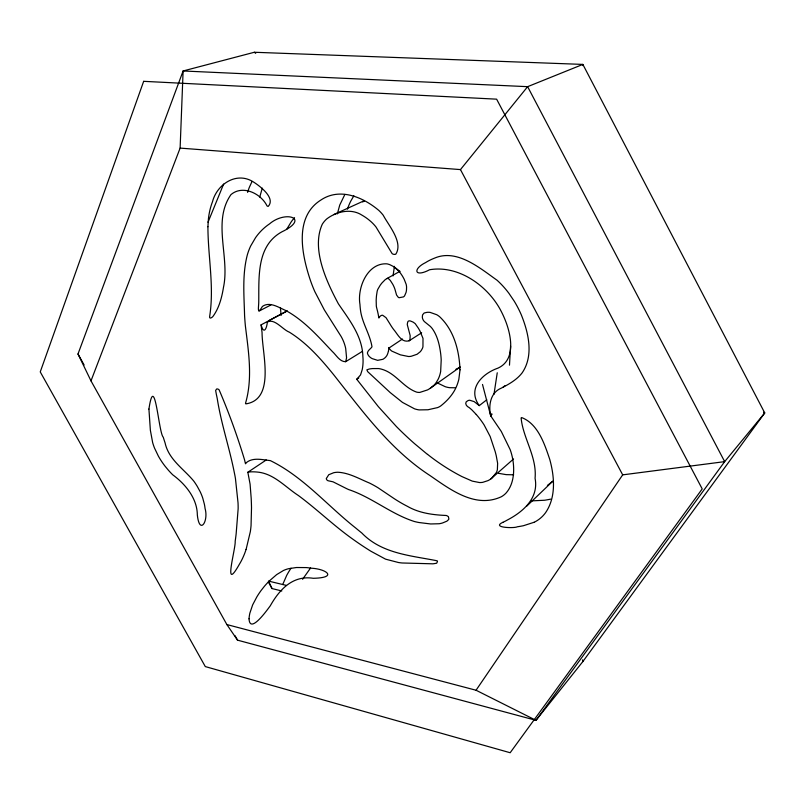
<?xml version="1.0" encoding="UTF-8"?>
<svg xmlns="http://www.w3.org/2000/svg" width="805" height="805" viewBox="0 0 805 805"><rect width="100%" height="100%" fill="white"/><g stroke="black" fill="none" stroke-linecap="round" stroke-linejoin="round"><path stroke-width="1.21" d="M402.44 339.036L388.654 348.253A11.562 9.358 58 0 1 388.493 351M90.995 380.876L180.119 148.1L183.107 70.971L254.33 52.265L582.86 64.41L764.75 412.935L582.83 661.599L535.999 720.334L237.525 640.156L226.869 624.559L90.995 380.876L77.994 353.999L183.107 70.971L527.627 86.668L582.86 64.41L582.649 65.567M287.113 311.022L261.082 324.848C263.939 335.212 266.717 328.269 267.371 322.081C274.425 317.945 282.736 329.728 289.387 332.193C306.936 343.131 320.752 358.768 333.642 374.697C362.461 411.154 390.355 449.754 429.91 475.493C450.257 489.51 475.292 508.7 501.193 496.816A29.151 23.637 49.1 0 0 506.385 492.68C513.127 484.731 514.355 473.622 513.359 463.6A56.501 45.684 50.5 0 0 510.209 449.713L501.314 431.49L490.718 415.873C488.313 405.589 490.376 392.528 501.294 388.141C508.921 384.216 516.679 379.869 522.053 372.987C534.007 355.74 528.533 332.696 521.227 314.675A91.408 76.223 56.3 0 0 514.234 301.181L508.841 293.211A79.162 66.342 56.3 0 0 497.128 280.291C480.011 268.196 457.119 248.614 434.801 258.023A93.853 79.031 55.2 0 0 429.86 260.196L428.622 260.83A55.585 46.871 57.7 0 0 425.674 262.551C412.583 268.9 414.263 277.876 429.618 269.745C458.025 264.905 486.854 285.151 500.167 309.362A84.656 70.266 56.6 0 1 505.892 321.839C511.386 336.43 515.733 359.926 498.074 368.086C482.376 373.53 466.89 388.634 479.267 405.619L486.763 399.803M509.474 365.188L510.591 346.17M393.051 275.914L394.41 266.344M492.107 414.102L490.718 415.873L491.06 413.609M493.978 394.319L497.249 372.775M337.325 213.929L339.74 205.084L344.862 194.458M259.743 197.054L262.289 188.149M388.473 350.99L387.96 352.842A50.051 40.099 59.6 0 1 387.597 353.908L387.175 354.914A10.727 8.674 58 0 1 386.581 355.951L386.038 356.685A18.435 14.893 58.3 0 1 384.991 357.802L383.472 358.97A6.631 5.353 57.7 0 1 382.445 359.392L377.646 360.348L372.272 358.648A10.596 8.553 58 0 1 370.33 357.43L369.354 356.555A6.41 5.162 57.9 0 1 367.674 353.959L367.472 353.315A1.65 1.328 58 0 1 367.462 352.711C368.066 350.115 370.682 348.827 371.991 346.854C369.998 334.115 362.079 323.026 360.499 310.197A75.298 62.669 58.5 0 1 359.956 304.421C357.088 287.697 367.553 262.611 386.964 263.849A27.642 22.731 60.8 0 1 389.741 264.644L393.876 266.727L398.636 270.943A21.282 17.529 61 0 1 400.377 273.016L402.128 275.602A37.926 31.023 60.8 0 1 404.211 279.335L406.123 284.215A13.423 11.089 60.8 0 1 406.575 287.083L406.495 289.87A19.964 16.452 61 0 1 406.052 292.416L404.603 295.807A6.48 5.363 60.4 0 1 403.416 296.914L399.139 297.719A3.19 2.636 60.2 0 1 398.234 297.256L396.563 295.012L395.003 289.498A21.182 17.338 60.8 0 0 394.209 287.325L393.876 286.55A30.56 24.925 60.8 0 0 392.739 284.246L390.455 280.683A12.005 9.861 61 0 0 389.509 279.617A13.262 10.898 60.9 0 0 388.724 278.892L388.282 278.56A1.439 1.187 61.3 0 0 387.587 278.369L385.404 279.466L382.003 282.917A56.35 46.69 58.1 0 0 380.141 285.342L377.857 289.237A15.215 12.518 60.3 0 0 377.153 291.35L376.519 295.495A84.827 71.263 57.5 0 0 376.177 300.315L376.317 305.991A14.752 12.105 59.8 0 0 376.569 307.47L377.505 311.132A81.999 64.772 60.9 0 1 378.259 314.594L378.38 315.228A43.319 34.736 60.4 0 1 378.712 317.14L378.903 318.055L379.376 317.301A5.444 4.448 59.2 0 1 379.608 316.918A6.772 5.534 59.1 0 1 381.077 315.6L381.822 315.298A2.878 2.345 59.4 0 1 382.737 315.298L386.048 317.713L389.992 324.013A47.254 39.375 59 0 0 393.575 329.406C397.7 334.105 401.373 343.041 409.091 340.807L421.639 332.787M246.089 549.463L250.315 531.753A115.9 81.607 57.6 0 0 251.049 525.665L251.512 507.784A309.452 204.852 61 0 0 251.19 498.255L250.083 484.107L247.839 472.253L266.254 459.967M282.726 584.521L286.671 575.434A148.563 108.534 47.3 0 1 291.018 568.229M207.992 222.281L223.619 184.073M251.945 181.678L249.389 187.233A71.886 57.527 65.4 0 0 247.598 192.375M286.872 229.012L291.229 221.838A78.669 63.686 62.3 0 1 294.55 217.652M353.878 195.796L350.839 200.988A64.159 53.583 63.5 0 0 347.438 209.179M226.869 624.559L476.047 690.237L622.688 474.859L724.671 461.637L764.75 412.935L763.593 412.241M302.579 579.288L310.579 567.988M180.119 148.1L460.46 169.593L527.627 86.668L724.671 461.637L535.999 720.334L476.047 690.237M261.092 324.838L261.454 327.907A157.891 114.521 63.1 0 1 262.058 332.656C262.058 353.375 275.622 399.371 245.857 403.879L245.505 403.305C252.901 378.058 248.473 351.493 245.374 325.844A255.98 214.502 55.4 0 1 244.569 315.248C244.046 295.143 242.174 274.535 247.336 254.853A71.112 56.34 62.4 0 1 250.697 245.958L255.567 237.646A81.526 64.742 62 0 1 261.887 230.15A80.742 64.118 62 0 1 269.544 223.881C285.443 210.145 310.468 218.155 281.861 231.84C256.543 245.756 259.019 276.699 258.757 301.332C258.818 307.037 256.634 316.063 262.43 306.423C269.735 301.14 279.094 307.721 286.057 310.639C304.27 320.642 318.156 336.53 332.254 351.423C336.279 354.995 339.609 361.807 345.667 361.697L362.512 351.292M345.667 361.697L346.573 357.863L345.707 348.585A31.657 24.935 59.3 0 0 345.144 346.19A33.337 26.243 59.3 0 0 341.119 336.46L324.314 309.865L314.825 291.621A119.07 99.387 62.3 0 1 310.378 280.301C301.875 254.944 293.755 216.978 320.943 200.002C339.891 187.223 363.256 197.235 378.813 210.417A36.97 30.338 64.2 0 1 383.21 215.217C388.684 225.551 403.386 242.275 395.839 254.128A4.911 4.085 62.9 0 1 394.148 254.39L393.293 254.219A3.602 2.999 62.8 0 1 392.075 253.545L376.005 227A38.006 31.013 63.6 0 0 370.723 221.415L368.66 219.685A49.92 40.582 63.2 0 0 362.029 215.197C351.151 208.072 336.47 211.474 326.75 218.93A34.373 27.984 63.8 0 0 322.312 224.172C311.052 248.896 326.548 281.67 338.392 303.827C349.37 319.988 362.461 336.289 362.884 356.796A37.01 29.282 58.9 0 1 363.065 359.835L363.065 362.069A48.692 38.368 59.2 0 1 362.21 369.686L360.529 374.959L356.726 379.246L378.32 406.616L396.402 426.549A333.944 303.314 60 0 0 414.545 443.656L427.525 454.453M502.924 522.304A71.534 57.88 50.2 0 0 507.16 520.121C522.948 511.94 538.978 498.174 535.073 478.271C537.076 456.797 522.968 438.141 521.107 417.926L521.61 417.543C537.992 423.772 544.572 444.038 549.765 459.434C554.524 476.711 556.215 497.259 545.528 512.745A46.469 37.815 47.6 0 1 534.128 522.294M526.671 506.194L553.005 481.018M490.879 478.895L513.54 458.981M552.411 481.491L547.39 485.425M503.125 387.125L504.906 385.746M430.373 388.181L459.846 367.241M362.723 201.944L364.413 200.817M356.726 379.246L358.809 377.907M387.014 278.5L399.984 271.315M388.654 347.76L390.606 350.054A8.805 7.175 57.7 0 0 391.854 351.131L400.337 354.834L408.487 356.504A16.573 13.584 57.6 0 0 411.385 356.213L417.111 354.25L420.24 351.755A21.916 17.982 57.9 0 0 421.589 349.934L422.514 348.173A9.298 7.647 57.2 0 0 422.957 346.583L422.997 338.412L419.989 331.056A59.077 47.696 57.8 0 0 418.318 328.128L415.219 323.66L413.207 322.171A33.78 28.185 59.8 0 1 412.311 321.769L410.54 321.034A4.548 3.753 58.3 0 0 409.131 320.893L408.558 321.034A1.499 1.238 58.4 0 0 408.296 321.195A5.363 4.417 58.2 0 0 408.055 321.457A1.831 1.509 58.4 0 0 407.853 321.769L407.642 322.403A12.015 9.932 57.9 0 0 407.29 324.677L410.168 335.584L409.976 339.881A3.24 2.657 57.7 0 1 409.091 340.807M268.608 320.742L286.993 310.992M258.938 311.153L270.933 304.954M455.942 369.294L458.115 368.217A48.471 40.341 57.5 0 0 460.168 366.979M333.703 214.613L364.494 200.596M534.117 522.274L523.512 525.695A138.802 115.035 52.3 0 1 517.303 526.782C514.626 528.462 490.778 527.778 502.924 522.304M247.97 472.143L250.667 471.851A67.127 48.984 54 0 1 259.381 472.314C274.787 474.638 285.835 487.387 298.373 495.508C316.989 509.273 333.622 525.514 352.499 538.937A296.2 249.942 56.9 0 0 370.914 551.244L385.605 559.173L398.455 562.514A75.7 58.896 51.8 0 0 402.128 562.987L432.959 563.822L436.652 563.238L437.467 561.568A2.365 1.821 48.4 0 0 437.216 560.813C411.124 555.571 381.852 553.83 361.757 532.96A291.923 248.131 55.5 0 1 355.73 528.03C327.394 505.701 303.153 476.641 270.359 460.621C262.672 459.806 253.082 457.149 246.511 462.513A10.918 8.08 56.2 0 0 245.897 463.318L245.525 463.801L245.123 462.332A62.629 45.241 57.6 0 0 244.519 459.705C237.354 436.048 228.841 412.512 219.131 389.872A3.26 2.425 59.5 0 0 218.376 389.288A3.039 2.264 59.5 0 0 217.37 388.956A3.381 2.516 59.5 0 0 216.646 389.006L215.639 390.455L216.404 394.641A121.827 86.336 60.7 0 1 217.249 398.636C221.184 423.812 229.506 447.912 234.376 472.897A93.933 66.543 57.9 0 1 235.463 478.653L238.018 502.712A95.684 67.54 57.6 0 1 238.139 508.841L236.147 533.846A326.981 214.603 61.7 0 1 235.181 541.312C235.805 548.698 222.381 594.543 239.508 564.033A97.717 68.908 56.9 0 0 241.218 561.035A112.841 79.383 57.4 0 0 246.078 549.453M455.469 387.779L449.743 387.698A26.062 21.614 55.1 0 1 445.195 386.682L436.863 382.707M513.62 474.819L506.124 474.628L498.476 473.31M531.652 500.871L544.623 500.247A133.761 112.831 52.1 0 0 550.68 499.12M286.379 585.406L268.488 581.069L272.03 588.566L281.8 590.961M394.269 266.978L399.713 271.275M254.33 52.265L255.708 53.341M479.267 405.619L474.185 401.625L469.758 400.246A6.038 4.981 52.2 0 0 467.977 400.638C463.861 402.158 466.115 406.334 469.084 407.531A34.957 28.427 51.8 0 1 472.042 410.067L476.268 414.495M77.994 353.999L84.102 364.967M235.08 635.769L237.525 640.156M268.377 581.985L272.03 588.566M460.46 169.593L622.688 474.859M482.507 384.458L490.718 415.873M281.166 315.379L280.371 307.52M582.649 659.848L582.83 661.599M476.268 414.495A70.307 56.36 51.8 0 1 484.067 424.849L490.175 436.511L495.226 451.716A152.226 118.566 53.7 0 1 496.272 455.882L497.631 463.288L497.369 469.647A17.931 14.571 49.5 0 1 496.393 472.495L491.754 478.23A30.208 24.532 50.2 0 1 488.021 480.615L482.759 482.326A21.463 17.408 49.8 0 1 479.458 482.537L472.273 481.118L461.929 476.58A195.394 168.577 55 0 1 427.576 454.382M207.921 226.738C207.952 256.684 214.402 286.691 209.632 316.586C209.059 319.565 212.48 317.391 213.164 316.164C219.212 307.741 221.868 297.307 223.508 287.204C229.948 256.986 212.138 221.526 230.965 194.609C242.687 184.637 260.911 193.421 267.019 205.879A2.133 1.68 66.7 0 0 268.256 206.362C275.984 197.859 259.25 185.482 252.539 181.407C235.875 171.616 216.917 184.526 212.51 201.683A74.483 58.473 65 0 0 208.425 218.849L207.921 226.738M148.925 409.061L150.374 430.323L152.658 442.619A43.41 31.375 58.4 0 0 154.57 448.194L158.394 456.163A57.105 41.498 58.3 0 0 165.015 466.135L168.084 469.848A70.266 51.329 58.5 0 0 172.743 474.819C185.553 484.248 197.215 498.496 197.336 514.969C199.469 535.476 208.827 521.388 205.054 508.438A43.098 30.389 56.9 0 0 204.379 504.222L202.79 498.245A40.451 28.547 56.8 0 0 200.143 491.674L197.265 486.381A53.995 37.905 56.9 0 0 193.844 481.189C183.731 468.862 168.668 459.635 165.075 442.871A103.282 76.908 57.7 0 1 163.274 437.196C158.655 433.432 154.791 369.867 148.925 409.061M460.027 369.817L458.85 379.225A59.832 48.894 56.8 0 1 456.838 385.645C453.638 393.816 447.54 400.568 440.727 405.941A24.734 20.195 54.8 0 1 437.628 407.582L427.978 409.765L419.164 409.906A27.028 21.997 55.2 0 1 414.505 408.809L402.49 402.409L390.224 392.588L367.704 371.669L366.859 369.827L369.374 368.992A58.906 46.811 54.5 0 1 372.524 368.579L378.451 368.559A22.731 18.193 56.1 0 1 381.801 369.254C395.738 373.148 403.275 387.447 416.628 392.116A14.067 11.471 55.4 0 0 419.757 392.427L427.576 389.902A50.262 41.075 57.4 0 0 430.645 387.99L434.096 385.082A30.188 24.683 56.3 0 0 436.27 382.435L438.141 379.256A35.692 29.161 56.6 0 0 440.667 371.437L441.2 359.986A86.326 69.421 58.3 0 0 440.738 354.18C439.641 345.295 437.598 336.128 432.345 328.712A17.791 14.681 57.3 0 0 430.152 326.246L424.537 321.718A6.138 5.102 58.2 0 1 422.665 318.78L422.534 318.347A5.202 4.327 58.2 0 1 422.343 317.14L422.454 315.701A13.927 11.612 57.8 0 1 422.685 314.705L424.155 313.004L427.042 312.34A19.26 15.989 57.4 0 1 430.101 312.38L436.723 314.715A22.017 18.274 57.3 0 1 439.621 316.717C454.101 330.392 459.192 350.507 460.027 369.817M326.397 478.452L326.428 479.045A1.358 1.036 54.2 0 0 326.729 479.72L327.243 480.253A3.009 2.294 54.2 0 0 328.068 480.736L333.059 481.833L346.08 488.373A68.184 53.432 55 0 0 348.595 489.551C371.93 497.329 390.989 514.043 414.323 521.489A86.286 68.898 52.8 0 0 418.972 522.525L430.665 523.964L439.138 523.743A34.293 27.058 50.6 0 0 442.589 522.948L446.876 521.177L448.606 519.587A3.18 2.506 49.2 0 0 448.828 518.792L448.405 516.649L446.775 515.633A6.601 5.182 49.1 0 0 445.96 515.462C432.688 514.898 419.164 513.087 407.451 506.355A126.848 103.503 53.7 0 1 397.67 500.851A123.729 100.836 53.7 0 1 393.887 498.436L378.109 487.81A96.047 71.856 51.1 0 0 369.535 483.07C359.282 478.864 349.149 472.807 337.869 472.243A33.397 25.438 52.9 0 0 333.693 472.716L328.742 474.739L326.397 478.452M249.037 618.804C249.802 634.803 267.552 609.375 270.279 605.813C279.446 589.582 292.728 575.072 313.266 578.292C338.009 577.779 326.739 568.984 311.223 568.199A73.034 52.496 50.2 0 0 306.333 567.585L296.441 567.515L288.603 568.692A53.09 38.268 50.9 0 0 283.4 570.524L276.678 574.599L269.564 580.737A158.565 113.253 47.4 0 0 264.322 586.392L261.102 590.488A158.374 113.143 47.5 0 0 256.876 596.847L252.649 604.887L249.852 613.179A51.037 36.215 50.9 0 0 249.158 617.455L249.037 618.804M143.662 81.325L40.25 371.91L205.295 666.58L510.169 752.735L702.212 488.917L496.625 99.166L143.662 81.325"/></g></svg>
